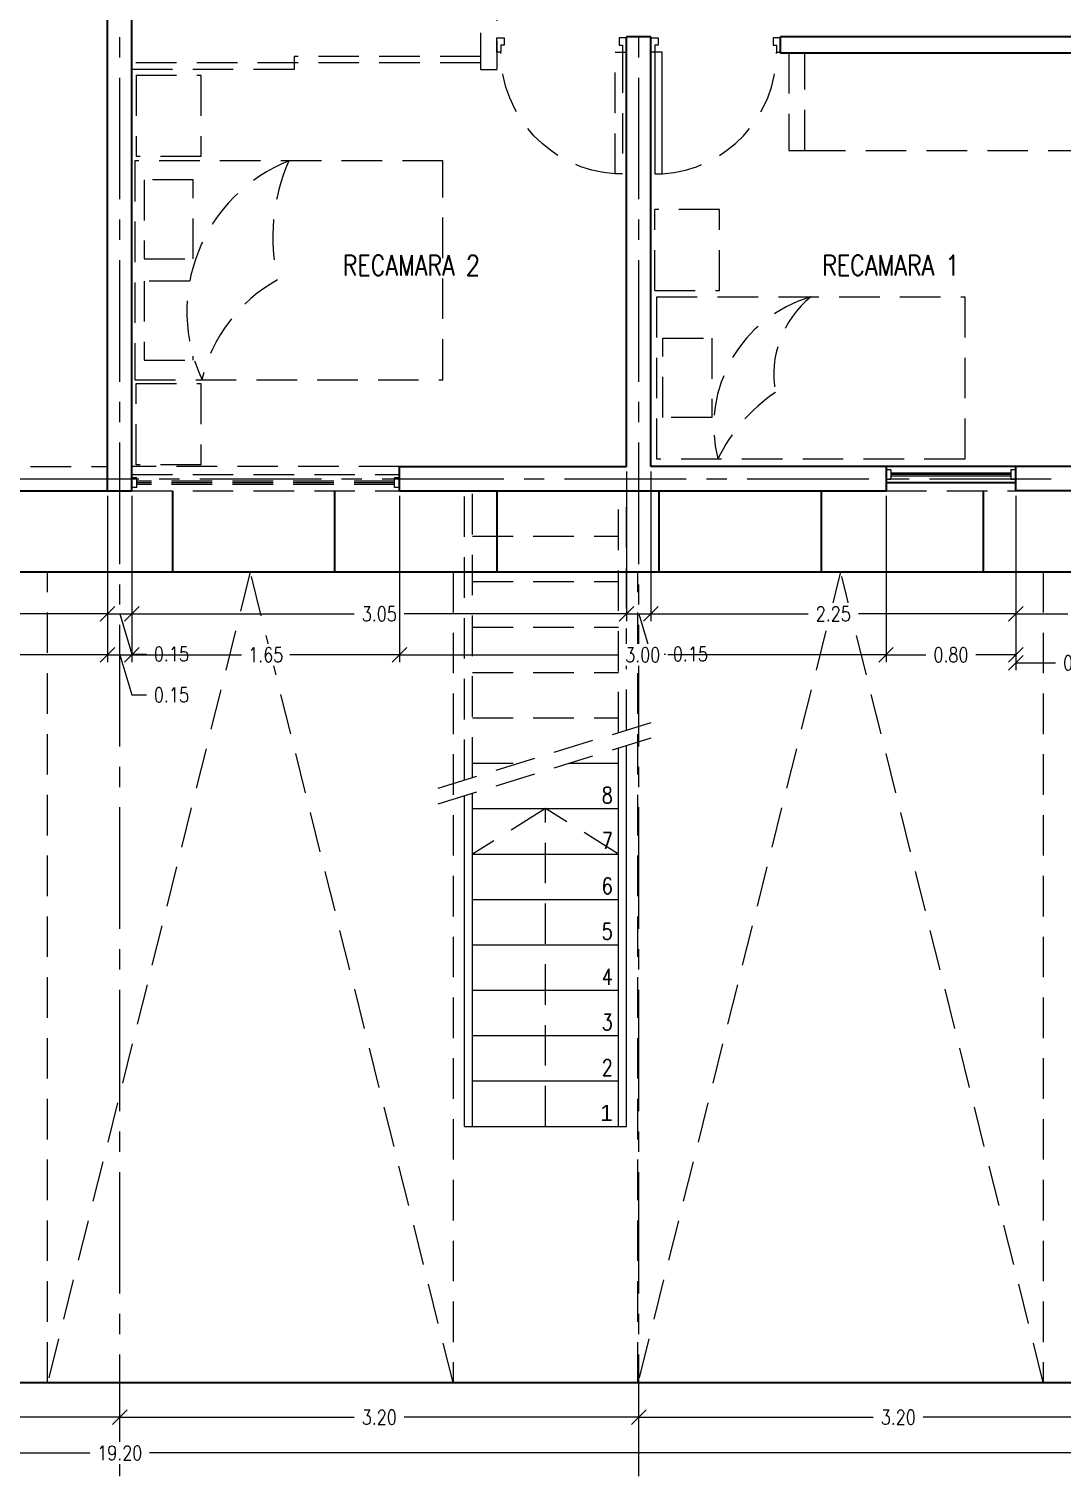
# Model space of a CAD drawing. Header units: inches. Extents: x -0.2 to 34.5, y 0 to 23.
# Drawn here: x 15.44 to 21.81, y 5.56 to 14.48 of the extents above; entities that cross this region are included whole.
import ezdxf

# ---------------------------------------------------------------- set-up
doc = ezdxf.new("R2010")
doc.units = ezdxf.units.IN
doc.header["$MEASUREMENT"] = 0
doc.linetypes.add('CENTER2', pattern=[1.125, 0.75, -0.125, 0.125, -0.125])
doc.linetypes.add('HIDDEN', pattern=[0.375, 0.25, -0.125])
doc.layers.get('DEFPOINTS').update_dxf_attribs({"color": 210})
for name, color, linetype, lineweight in [('A-ANNO-DIMS', 3, 'Continuous', 18), ('A-ANNO-SYMB', 3, 'Continuous', 18), ('A-ANNO-TEXT', 3, 'Continuous', 18), ('A-DOOR-FULL', 4, 'Continuous', 25), ('A-FLOR-LEVL', 7, 'Continuous', 35), ('A-FLOR-OVHD', 3, 'HIDDEN', 18), ('A-FLOR-STRS', 4, 'Continuous', 25), ('A-FURN', 8, 'Continuous', 18), ('A-GLAZ-FULL', 4, 'Continuous', 25), ('A-WALL-FULL-EXTR', 7, 'Continuous', 35), ('A-WALL-FULL-INTR', 7, 'Continuous', 35), ('U-PARK-MNR', 255, 'Continuous', 13)]:
    doc.layers.add(name, color=color, linetype=linetype, lineweight=lineweight)
doc.styles.add('E-ROMANS', font='romans.shx', dxfattribs={"width": 0.8})
doc.dimstyles.new('E-0050_TICK_18', dxfattribs={"dimscale": 0.001, "dimtxt": 90, "dimasz": 90, "dimexe": 45, "dimexo": 30, "dimgap": 45, "dimtad": 0, "dimzin": 0, "dimdsep": 46, "dimtxsty": 'E-ROMANS', "dimblk": 'OBLIQUE', "dimcen": 45, "dimclrd": 256, "dimclre": 256, "dimclrt": 256, "dimadec": 0, "dimazin": 0, "dimtfac": 1, "dimtmove": 1, "dimatfit": 3, "dimldrblk": 'OPEN90', "dimfxl": 1, "dimtfill": 1, "dimtolj": 1, "dimtzin": 0, "dimarcsym": 0})

# ---------------------------------------------------------------- blocks, each defined once
blk = doc.blocks.new('_Oblique')
at = {"color": 0, "linetype": 'ByBlock', "lineweight": -2}
blk.add_line((-0.5, -0.5), (0.5, 0.5), dxfattribs=at)
blk = doc.blocks.new('*D124')
at = {"layer": 'A-ANNO-DIMS', "lineweight": -2, "transparency": 16777216}
for p, q in [((12.8034, 5.9514), (12.8034, 5.9664)), ((12.8034, 5.9214), (14.2486, 5.9214)), ((16.0034, 5.9214), (14.5581, 5.9214)), ((16.0034, 5.9514), (16.0034, 5.9664))]:
    blk.add_line(p, q, dxfattribs=at)
at = {"layer": 'DEFPOINTS', "color": 0, "transparency": 16777216}
for p in [(12.8034, 5.9214), (16.0034, 5.9214), (16.0034, 5.9214)]:
    blk.add_point(p, dxfattribs=at)
at = {"layer": 'A-ANNO-DIMS', "lineweight": -2, "transparency": 16777216, "xscale": 0.09, "yscale": 0.09, "zscale": 0.09, "rotation": 180}
blk.add_blockref('_Oblique', (12.8034, 5.9214), dxfattribs=at)
at = {"layer": 'A-ANNO-DIMS', "lineweight": -2, "transparency": 16777216, "xscale": 0.09, "yscale": 0.09, "zscale": 0.09}
blk.add_blockref('_Oblique', (16.0034, 5.9214), dxfattribs=at)
at = {"layer": 'A-ANNO-DIMS', "transparency": 16777216, "insert": (14.4034, 5.9214), "char_height": 0.09, "attachment_point": 5, "style": 'E-ROMANS', "bg_fill": 3, "box_fill_scale": 1.25, "bg_fill_color": 256, "bg_fill_true_color": 13158600, "bg_fill_transparency": 0}
blk.add_mtext('\\A1;3.20', dxfattribs=at)
blk = doc.blocks.new('_Open90')
at = {"color": 0, "linetype": 'ByBlock', "lineweight": -2}
for p, q in [((0, 0), (-1, 0)), ((-0.5, 0.5), (0, 0)), ((0, 0), (-0.5, -0.5))]:
    blk.add_line(p, q, dxfattribs=at)
blk = doc.blocks.new('*D125')
at = {"layer": 'A-ANNO-DIMS', "lineweight": -2, "transparency": 16777216}
for p, q in [((16.0034, 5.9514), (16.0034, 5.9664)), ((16.0034, 5.9214), (17.4486, 5.9214)), ((19.2034, 5.9214), (17.7581, 5.9214)), ((19.2034, 5.9514), (19.2034, 5.9664))]:
    blk.add_line(p, q, dxfattribs=at)
at = {"layer": 'DEFPOINTS', "color": 0, "transparency": 16777216}
for p in [(16.0034, 5.9214), (19.2034, 5.9214), (19.2034, 5.9214)]:
    blk.add_point(p, dxfattribs=at)
at = {"layer": 'A-ANNO-DIMS', "lineweight": -2, "transparency": 16777216, "xscale": 0.09, "yscale": 0.09, "zscale": 0.09, "rotation": 180}
blk.add_blockref('_Oblique', (16.0034, 5.9214), dxfattribs=at)
at = {"layer": 'A-ANNO-DIMS', "lineweight": -2, "transparency": 16777216, "xscale": 0.09, "yscale": 0.09, "zscale": 0.09}
blk.add_blockref('_Oblique', (19.2034, 5.9214), dxfattribs=at)
at = {"layer": 'A-ANNO-DIMS', "transparency": 16777216, "insert": (17.6034, 5.9214), "char_height": 0.09, "attachment_point": 5, "style": 'E-ROMANS', "bg_fill": 3, "box_fill_scale": 1.25, "bg_fill_color": 256, "bg_fill_true_color": 13158600, "bg_fill_transparency": 0}
blk.add_mtext('\\A1;3.20', dxfattribs=at)
blk = doc.blocks.new('*D126')
at = {"layer": 'A-ANNO-DIMS', "lineweight": -2, "transparency": 16777216}
for p, q in [((19.2034, 5.9514), (19.2034, 5.9664)), ((19.2034, 5.9214), (20.6486, 5.9214)), ((22.4034, 5.9214), (20.9581, 5.9214)), ((22.4034, 5.9514), (22.4034, 5.9664))]:
    blk.add_line(p, q, dxfattribs=at)
at = {"layer": 'DEFPOINTS', "color": 0, "transparency": 16777216}
for p in [(19.2034, 5.9214), (22.4034, 5.9214), (22.4034, 5.9214)]:
    blk.add_point(p, dxfattribs=at)
at = {"layer": 'A-ANNO-DIMS', "lineweight": -2, "transparency": 16777216, "xscale": 0.09, "yscale": 0.09, "zscale": 0.09, "rotation": 180}
blk.add_blockref('_Oblique', (19.2034, 5.9214), dxfattribs=at)
at = {"layer": 'A-ANNO-DIMS', "lineweight": -2, "transparency": 16777216, "xscale": 0.09, "yscale": 0.09, "zscale": 0.09}
blk.add_blockref('_Oblique', (22.4034, 5.9214), dxfattribs=at)
at = {"layer": 'A-ANNO-DIMS', "transparency": 16777216, "insert": (20.8034, 5.9214), "char_height": 0.09, "attachment_point": 5, "style": 'E-ROMANS', "bg_fill": 3, "box_fill_scale": 1.25, "bg_fill_color": 256, "bg_fill_true_color": 13158600, "bg_fill_transparency": 0}
blk.add_mtext('\\A1;3.20', dxfattribs=at)
blk = doc.blocks.new('*D128')
at = {"layer": 'A-ANNO-DIMS', "lineweight": -2, "transparency": 16777216}
for p, q in [((6.4034, 6.2395), (6.4034, 5.6561)), ((25.6034, 6.2395), (25.6034, 5.6561)), ((6.4034, 5.7011), (15.8195, 5.7011)), ((25.6034, 5.7011), (16.1872, 5.7011))]:
    blk.add_line(p, q, dxfattribs=at)
at = {"layer": 'DEFPOINTS', "color": 0, "transparency": 16777216}
for p in [(6.4034, 6.2695), (25.6034, 6.2695), (25.6034, 5.7011)]:
    blk.add_point(p, dxfattribs=at)
at = {"layer": 'A-ANNO-DIMS', "lineweight": -2, "transparency": 16777216, "xscale": 0.09, "yscale": 0.09, "zscale": 0.09, "rotation": 180}
blk.add_blockref('_Oblique', (6.4034, 5.7011), dxfattribs=at)
at = {"layer": 'A-ANNO-DIMS', "lineweight": -2, "transparency": 16777216, "xscale": 0.09, "yscale": 0.09, "zscale": 0.09}
blk.add_blockref('_Oblique', (25.6034, 5.7011), dxfattribs=at)
at = {"layer": 'A-ANNO-DIMS', "transparency": 16777216, "insert": (16.0034, 5.7011), "char_height": 0.09, "attachment_point": 5, "style": 'E-ROMANS', "bg_fill": 3, "box_fill_scale": 1.25, "bg_fill_color": 256, "bg_fill_true_color": 13158600, "bg_fill_transparency": 0}
blk.add_mtext('\\A1;19.20', dxfattribs=at)
blk = doc.blocks.new('DOOR-75')
for points in [[(-0.07, 0.84), (-0.07, 0.09), (-0.025, 0.09), (-0.025, 0.84), (-0.07, 0.84)], [(-0.775, 0.09), (-0.8, 0.09), (-0.8, 0), (-0.755, 0), (-0.755, 0.045), (-0.775, 0.045), (-0.775, 0.09)], [(-0.025, 0.09), (0, 0.09), (0, 0), (-0.045, 0), (-0.045, 0.045), (-0.025, 0.045), (-0.025, 0.09)]]:
    blk.add_lwpolyline(points)
at = {"linetype": 'HIDDEN'}
blk.add_arc((-0.0225, 0.089), 0.7525, 93.61808, 179.92486, dxfattribs=at)
blk = doc.blocks.new('*D182')
at = {"layer": 'A-ANNO-DIMS', "lineweight": -2, "transparency": 16777216}
for p, q in [((12.8784, 11.7557), (12.8784, 10.8319)), ((15.9284, 11.6057), (15.9284, 10.8319)), ((12.8784, 10.8769), (14.2486, 10.8769)), ((15.9284, 10.8769), (14.5581, 10.8769))]:
    blk.add_line(p, q, dxfattribs=at)
at = {"layer": 'DEFPOINTS', "color": 0, "transparency": 16777216}
for p in [(12.8784, 11.7857), (15.9284, 11.6357), (15.9284, 10.8769)]:
    blk.add_point(p, dxfattribs=at)
at = {"layer": 'A-ANNO-DIMS', "lineweight": -2, "transparency": 16777216, "xscale": 0.09, "yscale": 0.09, "zscale": 0.09, "rotation": 180}
blk.add_blockref('_Oblique', (12.8784, 10.8769), dxfattribs=at)
at = {"layer": 'A-ANNO-DIMS', "lineweight": -2, "transparency": 16777216, "xscale": 0.09, "yscale": 0.09, "zscale": 0.09}
blk.add_blockref('_Oblique', (15.9284, 10.8769), dxfattribs=at)
at = {"layer": 'A-ANNO-DIMS', "transparency": 16777216, "insert": (14.4034, 10.8769), "char_height": 0.09, "attachment_point": 5, "style": 'E-ROMANS', "bg_fill": 3, "box_fill_scale": 1.25, "bg_fill_color": 256, "bg_fill_true_color": 13158600, "bg_fill_transparency": 0}
blk.add_mtext('\\A1;3.05', dxfattribs=at)
blk = doc.blocks.new('*D183')
at = {"layer": 'A-ANNO-DIMS', "lineweight": -2, "transparency": 16777216}
for p, q in [((15.9284, 11.6057), (15.9284, 10.8319)), ((16.0784, 11.6057), (16.0784, 10.8319)), ((15.9284, 10.8769), (16.0784, 10.8769)), ((16.0034, 10.8769), (16.0776, 10.6294)), ((16.0776, 10.6294), (16.1676, 10.6294))]:
    blk.add_line(p, q, dxfattribs=at)
at = {"layer": 'DEFPOINTS', "color": 0, "transparency": 16777216}
for p in [(15.9284, 11.6357), (16.0784, 11.6357), (16.0784, 10.8769)]:
    blk.add_point(p, dxfattribs=at)
at = {"layer": 'A-ANNO-DIMS', "lineweight": -2, "transparency": 16777216, "xscale": 0.09, "yscale": 0.09, "zscale": 0.09, "rotation": 180}
blk.add_blockref('_Oblique', (15.9284, 10.8769), dxfattribs=at)
at = {"layer": 'A-ANNO-DIMS', "lineweight": -2, "transparency": 16777216, "xscale": 0.09, "yscale": 0.09, "zscale": 0.09}
blk.add_blockref('_Oblique', (16.0784, 10.8769), dxfattribs=at)
at = {"layer": 'A-ANNO-DIMS', "transparency": 16777216, "insert": (16.3223, 10.6294), "char_height": 0.09, "attachment_point": 5, "style": 'E-ROMANS', "bg_fill": 3, "box_fill_scale": 1.25, "bg_fill_color": 256, "bg_fill_true_color": 13158600, "bg_fill_transparency": 0}
blk.add_mtext('\\A1;0.15', dxfattribs=at)
blk = doc.blocks.new('*D184')
at = {"layer": 'A-ANNO-DIMS', "lineweight": -2, "transparency": 16777216}
for p, q in [((19.1284, 11.7557), (19.1284, 10.8319)), ((16.0784, 11.6057), (16.0784, 10.8319)), ((16.0784, 10.8769), (17.4486, 10.8769)), ((19.1284, 10.8769), (17.7581, 10.8769))]:
    blk.add_line(p, q, dxfattribs=at)
at = {"layer": 'DEFPOINTS', "color": 0, "transparency": 16777216}
for p in [(19.1284, 11.7857), (16.0784, 11.6357), (19.1284, 10.8769)]:
    blk.add_point(p, dxfattribs=at)
at = {"layer": 'A-ANNO-DIMS', "lineweight": -2, "transparency": 16777216, "xscale": 0.09, "yscale": 0.09, "zscale": 0.09, "rotation": 180}
blk.add_blockref('_Oblique', (16.0784, 10.8769), dxfattribs=at)
at = {"layer": 'A-ANNO-DIMS', "lineweight": -2, "transparency": 16777216, "xscale": 0.09, "yscale": 0.09, "zscale": 0.09}
blk.add_blockref('_Oblique', (19.1284, 10.8769), dxfattribs=at)
at = {"layer": 'A-ANNO-DIMS', "transparency": 16777216, "insert": (17.6034, 10.8769), "char_height": 0.09, "attachment_point": 5, "style": 'E-ROMANS', "bg_fill": 3, "box_fill_scale": 1.25, "bg_fill_color": 256, "bg_fill_true_color": 13158600, "bg_fill_transparency": 0}
blk.add_mtext('\\A1;3.05', dxfattribs=at)
blk = doc.blocks.new('*D185')
at = {"layer": 'A-ANNO-DIMS', "lineweight": -2, "transparency": 16777216}
for p, q in [((19.1284, 11.7557), (19.1284, 10.8319)), ((19.2784, 11.7557), (19.2784, 10.8319)), ((19.1284, 10.8769), (19.2784, 10.8769)), ((19.2034, 10.8769), (19.2776, 10.6294)), ((19.2776, 10.6294), (19.3676, 10.6294))]:
    blk.add_line(p, q, dxfattribs=at)
at = {"layer": 'DEFPOINTS', "color": 0, "transparency": 16777216}
for p in [(19.1284, 11.7857), (19.2784, 11.7857), (19.2784, 10.8769)]:
    blk.add_point(p, dxfattribs=at)
at = {"layer": 'A-ANNO-DIMS', "lineweight": -2, "transparency": 16777216, "xscale": 0.09, "yscale": 0.09, "zscale": 0.09, "rotation": 180}
blk.add_blockref('_Oblique', (19.1284, 10.8769), dxfattribs=at)
at = {"layer": 'A-ANNO-DIMS', "lineweight": -2, "transparency": 16777216, "xscale": 0.09, "yscale": 0.09, "zscale": 0.09}
blk.add_blockref('_Oblique', (19.2784, 10.8769), dxfattribs=at)
at = {"layer": 'A-ANNO-DIMS', "transparency": 16777216, "insert": (19.5223, 10.6294), "char_height": 0.09, "attachment_point": 5, "style": 'E-ROMANS', "bg_fill": 3, "box_fill_scale": 1.25, "bg_fill_color": 256, "bg_fill_true_color": 13158600, "bg_fill_transparency": 0}
blk.add_mtext('\\A1;0.15', dxfattribs=at)
blk = doc.blocks.new('*D186')
at = {"layer": 'A-ANNO-DIMS', "lineweight": -2, "transparency": 16777216}
for p, q in [((19.2784, 11.7557), (19.2784, 10.8319)), ((21.5284, 11.6057), (21.5284, 10.8319)), ((19.2784, 10.8769), (20.2486, 10.8769)), ((21.5284, 10.8769), (20.5581, 10.8769))]:
    blk.add_line(p, q, dxfattribs=at)
at = {"layer": 'DEFPOINTS', "color": 0, "transparency": 16777216}
for p in [(19.2784, 11.7857), (21.5284, 11.6357), (21.5284, 10.8769)]:
    blk.add_point(p, dxfattribs=at)
at = {"layer": 'A-ANNO-DIMS', "lineweight": -2, "transparency": 16777216, "xscale": 0.09, "yscale": 0.09, "zscale": 0.09, "rotation": 180}
blk.add_blockref('_Oblique', (19.2784, 10.8769), dxfattribs=at)
at = {"layer": 'A-ANNO-DIMS', "lineweight": -2, "transparency": 16777216, "xscale": 0.09, "yscale": 0.09, "zscale": 0.09}
blk.add_blockref('_Oblique', (21.5284, 10.8769), dxfattribs=at)
at = {"layer": 'A-ANNO-DIMS', "transparency": 16777216, "insert": (20.4034, 10.8769), "char_height": 0.09, "attachment_point": 5, "style": 'E-ROMANS', "bg_fill": 3, "box_fill_scale": 1.25, "bg_fill_color": 256, "bg_fill_true_color": 13158600, "bg_fill_transparency": 0}
blk.add_mtext('\\A1;2.25', dxfattribs=at)
blk = doc.blocks.new('*D187')
at = {"layer": 'A-ANNO-DIMS', "lineweight": -2, "transparency": 16777216}
for p, q in [((21.5284, 11.6057), (21.5284, 10.8319)), ((22.4784, 11.6057), (22.4784, 10.8319)), ((21.5284, 10.8769), (21.8486, 10.8769)), ((22.4784, 10.8769), (22.1581, 10.8769))]:
    blk.add_line(p, q, dxfattribs=at)
at = {"layer": 'DEFPOINTS', "color": 0, "transparency": 16777216}
for p in [(21.5284, 11.6357), (22.4784, 11.6357), (22.4784, 10.8769)]:
    blk.add_point(p, dxfattribs=at)
at = {"layer": 'A-ANNO-DIMS', "lineweight": -2, "transparency": 16777216, "xscale": 0.09, "yscale": 0.09, "zscale": 0.09, "rotation": 180}
blk.add_blockref('_Oblique', (21.5284, 10.8769), dxfattribs=at)
at = {"layer": 'A-ANNO-DIMS', "lineweight": -2, "transparency": 16777216, "xscale": 0.09, "yscale": 0.09, "zscale": 0.09}
blk.add_blockref('_Oblique', (22.4784, 10.8769), dxfattribs=at)
at = {"layer": 'A-ANNO-DIMS', "transparency": 16777216, "insert": (22.0034, 10.8769), "char_height": 0.09, "attachment_point": 5, "style": 'E-ROMANS', "bg_fill": 3, "box_fill_scale": 1.25, "bg_fill_color": 256, "bg_fill_true_color": 13158600, "bg_fill_transparency": 0}
blk.add_mtext('\\A1;0.95', dxfattribs=at)
blk = doc.blocks.new('*D193')
at = {"layer": 'A-ANNO-DIMS', "lineweight": -2, "transparency": 16777216}
for p, q in [((14.3284, 11.6057), (14.3284, 10.5793)), ((15.9284, 11.6057), (15.9284, 10.5793)), ((14.3284, 10.6243), (14.9788, 10.6243)), ((15.9284, 10.6243), (15.2779, 10.6243))]:
    blk.add_line(p, q, dxfattribs=at)
at = {"layer": 'DEFPOINTS', "color": 0, "transparency": 16777216}
for p in [(14.3284, 11.6357), (15.9284, 11.6357), (15.9284, 10.6243)]:
    blk.add_point(p, dxfattribs=at)
at = {"layer": 'A-ANNO-DIMS', "lineweight": -2, "transparency": 16777216, "xscale": 0.09, "yscale": 0.09, "zscale": 0.09, "rotation": 180}
blk.add_blockref('_Oblique', (14.3284, 10.6243), dxfattribs=at)
at = {"layer": 'A-ANNO-DIMS', "lineweight": -2, "transparency": 16777216, "xscale": 0.09, "yscale": 0.09, "zscale": 0.09}
blk.add_blockref('_Oblique', (15.9284, 10.6243), dxfattribs=at)
at = {"layer": 'A-ANNO-DIMS', "transparency": 16777216, "insert": (15.1284, 10.6243), "char_height": 0.09, "attachment_point": 5, "style": 'E-ROMANS', "bg_fill": 3, "box_fill_scale": 1.25, "bg_fill_color": 256, "bg_fill_true_color": 13158600, "bg_fill_transparency": 0}
blk.add_mtext('\\A1;1.60', dxfattribs=at)
blk = doc.blocks.new('*D105')
at = {"layer": 'A-ANNO-DIMS', "lineweight": -2, "transparency": 16777216}
for p, q in [((15.9284, 11.6057), (15.9284, 10.5793)), ((16.0784, 11.6057), (16.0784, 10.5793)), ((15.9284, 10.6243), (16.0784, 10.6243)), ((16.0034, 10.6243), (16.0776, 10.3768)), ((16.0776, 10.3768), (16.1676, 10.3768))]:
    blk.add_line(p, q, dxfattribs=at)
at = {"layer": 'DEFPOINTS', "color": 0, "transparency": 16777216}
for p in [(15.9284, 11.6357), (16.0784, 11.6357), (16.0784, 10.6243)]:
    blk.add_point(p, dxfattribs=at)
at = {"layer": 'A-ANNO-DIMS', "lineweight": -2, "transparency": 16777216, "xscale": 0.09, "yscale": 0.09, "zscale": 0.09, "rotation": 180}
blk.add_blockref('_Oblique', (15.9284, 10.6243), dxfattribs=at)
at = {"layer": 'A-ANNO-DIMS', "lineweight": -2, "transparency": 16777216, "xscale": 0.09, "yscale": 0.09, "zscale": 0.09}
blk.add_blockref('_Oblique', (16.0784, 10.6243), dxfattribs=at)
at = {"layer": 'A-ANNO-DIMS', "transparency": 16777216, "insert": (16.3223, 10.3768), "char_height": 0.09, "attachment_point": 5, "style": 'E-ROMANS', "bg_fill": 3, "box_fill_scale": 1.25, "bg_fill_color": 256, "bg_fill_true_color": 13158600, "bg_fill_transparency": 0}
blk.add_mtext('\\A1;0.15', dxfattribs=at)
blk = doc.blocks.new('*D148')
at = {"layer": 'A-ANNO-DIMS', "lineweight": -2, "transparency": 16777216}
for p, q in [((16.0784, 11.6057), (16.0784, 10.5793)), ((17.7284, 11.6057), (17.7284, 10.5793)), ((16.0784, 10.6243), (16.7538, 10.6243)), ((17.7284, 10.6243), (17.0529, 10.6243))]:
    blk.add_line(p, q, dxfattribs=at)
at = {"layer": 'DEFPOINTS', "color": 0, "transparency": 16777216}
for p in [(16.0784, 11.6357), (17.7284, 11.6357), (17.7284, 10.6243)]:
    blk.add_point(p, dxfattribs=at)
at = {"layer": 'A-ANNO-DIMS', "lineweight": -2, "transparency": 16777216, "xscale": 0.09, "yscale": 0.09, "zscale": 0.09, "rotation": 180}
blk.add_blockref('_Oblique', (16.0784, 10.6243), dxfattribs=at)
at = {"layer": 'A-ANNO-DIMS', "lineweight": -2, "transparency": 16777216, "xscale": 0.09, "yscale": 0.09, "zscale": 0.09}
blk.add_blockref('_Oblique', (17.7284, 10.6243), dxfattribs=at)
at = {"layer": 'A-ANNO-DIMS', "transparency": 16777216, "insert": (16.9034, 10.6243), "char_height": 0.09, "attachment_point": 5, "style": 'E-ROMANS', "bg_fill": 3, "box_fill_scale": 1.25, "bg_fill_color": 256, "bg_fill_true_color": 13158600, "bg_fill_transparency": 0}
blk.add_mtext('\\A1;1.65', dxfattribs=at)
blk = doc.blocks.new('*D137')
at = {"layer": 'A-ANNO-DIMS', "lineweight": -2, "transparency": 16777216}
for p, q in [((17.7284, 11.6057), (17.7284, 10.5793)), ((20.7284, 11.6057), (20.7284, 10.5793)), ((17.7284, 10.6243), (19.0736, 10.6243)), ((20.7284, 10.6243), (19.3831, 10.6243))]:
    blk.add_line(p, q, dxfattribs=at)
at = {"layer": 'DEFPOINTS', "color": 0, "transparency": 16777216}
for p in [(17.7284, 11.6357), (20.7284, 11.6357), (20.7284, 10.6243)]:
    blk.add_point(p, dxfattribs=at)
at = {"layer": 'A-ANNO-DIMS', "lineweight": -2, "transparency": 16777216, "xscale": 0.09, "yscale": 0.09, "zscale": 0.09, "rotation": 180}
blk.add_blockref('_Oblique', (17.7284, 10.6243), dxfattribs=at)
at = {"layer": 'A-ANNO-DIMS', "lineweight": -2, "transparency": 16777216, "xscale": 0.09, "yscale": 0.09, "zscale": 0.09}
blk.add_blockref('_Oblique', (20.7284, 10.6243), dxfattribs=at)
at = {"layer": 'A-ANNO-DIMS', "transparency": 16777216, "insert": (19.2284, 10.6243), "char_height": 0.09, "attachment_point": 5, "style": 'E-ROMANS', "bg_fill": 3, "box_fill_scale": 1.25, "bg_fill_color": 256, "bg_fill_true_color": 13158600, "bg_fill_transparency": 0}
blk.add_mtext('\\A1;3.00', dxfattribs=at)
blk = doc.blocks.new('*D138')
at = {"layer": 'A-ANNO-DIMS', "lineweight": -2, "transparency": 16777216}
for p, q in [((20.7284, 11.6057), (20.7284, 10.5793)), ((21.5284, 11.6057), (21.5284, 10.5793)), ((20.7284, 10.6243), (20.9736, 10.6243)), ((21.5284, 10.6243), (21.2831, 10.6243))]:
    blk.add_line(p, q, dxfattribs=at)
at = {"layer": 'DEFPOINTS', "color": 0, "transparency": 16777216}
for p in [(20.7284, 11.6357), (21.5284, 11.6357), (21.5284, 10.6243)]:
    blk.add_point(p, dxfattribs=at)
at = {"layer": 'A-ANNO-DIMS', "lineweight": -2, "transparency": 16777216, "xscale": 0.09, "yscale": 0.09, "zscale": 0.09, "rotation": 180}
blk.add_blockref('_Oblique', (20.7284, 10.6243), dxfattribs=at)
at = {"layer": 'A-ANNO-DIMS', "lineweight": -2, "transparency": 16777216, "xscale": 0.09, "yscale": 0.09, "zscale": 0.09}
blk.add_blockref('_Oblique', (21.5284, 10.6243), dxfattribs=at)
at = {"layer": 'A-ANNO-DIMS', "transparency": 16777216, "insert": (21.1284, 10.6243), "char_height": 0.09, "attachment_point": 5, "style": 'E-ROMANS', "bg_fill": 3, "box_fill_scale": 1.25, "bg_fill_color": 256, "bg_fill_true_color": 13158600, "bg_fill_transparency": 0}
blk.add_mtext('\\A1;0.80', dxfattribs=at)
blk = doc.blocks.new('*D139')
at = {"layer": 'A-ANNO-DIMS', "lineweight": -2, "transparency": 16777216}
for p, q in [((21.5284, 11.6057), (21.5284, 10.5293)), ((22.3284, 11.6057), (22.3284, 10.5293)), ((21.5284, 10.5743), (21.7736, 10.5743)), ((22.3284, 10.5743), (22.0831, 10.5743))]:
    blk.add_line(p, q, dxfattribs=at)
at = {"layer": 'DEFPOINTS', "color": 0, "transparency": 16777216}
for p in [(21.5284, 11.6357), (22.3284, 11.6357), (22.3284, 10.5743)]:
    blk.add_point(p, dxfattribs=at)
at = {"layer": 'A-ANNO-DIMS', "lineweight": -2, "transparency": 16777216, "xscale": 0.09, "yscale": 0.09, "zscale": 0.09, "rotation": 180}
blk.add_blockref('_Oblique', (21.5284, 10.5743), dxfattribs=at)
at = {"layer": 'A-ANNO-DIMS', "lineweight": -2, "transparency": 16777216, "xscale": 0.09, "yscale": 0.09, "zscale": 0.09}
blk.add_blockref('_Oblique', (22.3284, 10.5743), dxfattribs=at)
at = {"layer": 'A-ANNO-DIMS', "transparency": 16777216, "insert": (21.9284, 10.5743), "char_height": 0.09, "attachment_point": 5, "style": 'E-ROMANS', "bg_fill": 3, "box_fill_scale": 1.25, "bg_fill_color": 256, "bg_fill_true_color": 13158600, "bg_fill_transparency": 0}
blk.add_mtext('\\A1;0.80', dxfattribs=at)

msp = doc.modelspace()

# ---------------------------------------------------------------- linework, layer by layer
at = {"layer": 'A-ANNO-SYMB', "linetype": 'CENTER2'}
for p, q in [((16.0034, 5.5589), (16.0034, 19.8947)), ((19.2034, 5.5589), (19.2034, 19.8947)), ((5.2464, 11.7107), (26.6034, 11.7107))]:
    msp.add_line(p, q, dxfattribs=at)
at = {"layer": 'A-FLOR-LEVL'}
for p, q in [((21.5284, 11.7857), (20.7284, 11.7857)), ((14.3284, 11.6357), (15.9284, 11.6357)), ((16.3284, 11.6357), (16.3284, 11.1357)), ((17.3284, 11.6357), (17.3284, 11.1357)), ((18.3284, 11.6357), (18.3284, 11.1357)), ((19.3284, 11.6357), (19.3284, 11.1357)), ((20.3284, 11.6357), (20.3284, 11.1357)), ((21.5284, 11.6857), (20.7284, 11.6857)), ((21.3284, 11.6357), (21.3284, 11.1357)), ((6.3284, 11.1357), (25.6784, 11.1357)), ((6.3284, 6.1357), (25.6784, 6.1357))]:
    msp.add_line(p, q, dxfattribs=at)
at = {"layer": 'A-FLOR-OVHD'}
for p, q in [((18.3284, 15.5357), (18.3284, 14.2357)), ((18.2284, 14.8357), (18.2284, 14.2357)), ((18.2284, 14.3157), (17.0784, 14.3157)), ((17.0784, 14.3157), (17.0784, 14.2357)), ((18.2284, 14.2757), (16.0784, 14.2757)), ((17.0784, 14.2357), (16.0784, 14.2357)), ((18.2284, 14.2357), (18.3284, 14.2357)), ((14.3284, 11.7857), (15.9284, 11.7857)), ((17.7284, 11.7857), (16.0784, 11.7857)), ((16.0784, 11.7357), (17.7284, 11.7357)), ((16.1084, 11.7157), (16.0784, 11.7157)), ((16.1084, 11.6557), (16.1084, 11.7157)), ((17.6984, 11.6957), (16.1084, 11.6957)), ((17.7284, 11.7157), (17.6984, 11.7157)), ((17.6984, 11.6557), (17.6984, 11.7157)), ((16.1084, 11.6557), (16.0784, 11.6557)), ((16.0784, 11.6357), (17.7284, 11.6357)), ((17.6984, 11.6857), (16.1084, 11.6857)), ((17.6984, 11.6757), (16.1084, 11.6757)), ((17.7284, 11.6557), (17.6984, 11.6557)), ((18.1284, 9.8514), (18.1284, 11.6357)), ((18.1784, 9.8669), (18.1784, 11.6357)), ((19.0784, 10.1455), (19.0784, 11.6357)), ((19.1284, 10.161), (19.1284, 11.6357)), ((18.1784, 11.3557), (19.0784, 11.3557)), ((18.1784, 11.0757), (19.0784, 11.0757)), ((18.1784, 10.7957), (19.0784, 10.7957)), ((18.1784, 10.5157), (19.0784, 10.5157)), ((18.1784, 10.2357), (19.0784, 10.2357)), ((18.1784, 9.9557), (18.4652, 9.9557))]:
    msp.add_line(p, q, dxfattribs=at)
for points in [[(20.1284, 14.3357), (20.1284, 13.7357), (20.2284, 13.7357), (20.2284, 14.3357)], [(20.2284, 13.7357), (22.3284, 13.7357)], [(20.7284, 11.6357), (21.5284, 11.6357)], [(17.9661, 9.8012), (19.3198, 10.2203)], [(17.9661, 9.7056), (19.3198, 10.1248)], [(19.0784, 9.3957), (18.6284, 9.6757), (18.1784, 9.3957)], [(18.6284, 7.7157), (18.6284, 9.6757)]]:
    msp.add_lwpolyline(points, dxfattribs=at)
at = {"layer": 'A-FLOR-STRS'}
for p, q in [((19.0784, 7.7157), (19.0784, 10.05)), ((19.1284, 7.7157), (19.1284, 10.0655)), ((18.7737, 9.9557), (19.0784, 9.9557)), ((18.1284, 7.7157), (18.1284, 9.7559)), ((18.1784, 7.7157), (18.1784, 9.7713)), ((18.1784, 9.6757), (19.0784, 9.6757)), ((18.1784, 9.3957), (19.0784, 9.3957)), ((18.1784, 9.1157), (19.0784, 9.1157)), ((18.1784, 8.8357), (19.0784, 8.8357)), ((18.1784, 8.5557), (19.0784, 8.5557)), ((18.1784, 8.2757), (19.0784, 8.2757)), ((18.1784, 7.9957), (19.0784, 7.9957)), ((18.1284, 7.7157), (19.1284, 7.7157))]:
    msp.add_line(p, q, dxfattribs=at)
at = {"layer": 'A-FURN', "linetype": 'HIDDEN'}
for p, q in [((16.1039, 14.1991), (16.1039, 13.6991)), ((16.1039, 14.1991), (16.5039, 14.1991)), ((16.5039, 14.1991), (16.5039, 13.6991)), ((16.0964, 13.6712), (16.0964, 12.3212)), ((17.9964, 13.6712), (16.0964, 13.6712)), ((16.5039, 13.6991), (16.1039, 13.6991)), ((17.9964, 12.3212), (17.9964, 13.6712)), ((19.3018, 12.871), (19.3018, 13.371)), ((19.7018, 13.371), (19.3018, 13.371)), ((19.7018, 12.871), (19.7018, 13.371)), ((19.3018, 12.871), (19.7018, 12.871)), ((19.3145, 12.8319), (21.2145, 12.8319)), ((19.3145, 11.8319), (19.3145, 12.8319)), ((21.2145, 12.8319), (21.2145, 11.8319)), ((16.0964, 12.3212), (17.9964, 12.3212)), ((16.1039, 11.797), (16.1039, 12.297)), ((16.1039, 12.297), (16.5039, 12.297)), ((16.5039, 12.297), (16.5039, 11.797)), ((16.5039, 11.797), (16.1039, 11.797)), ((21.2145, 11.8319), (19.3145, 11.8319))]:
    msp.add_line(p, q, dxfattribs=at)
for points in [[(16.4562, 13.5543), (16.154, 13.5543), (16.154, 13.0659), (16.4562, 13.0659)], [(19.6542, 12.0892), (19.3519, 12.0892), (19.3519, 12.5776), (19.6542, 12.5776)]]:
    msp.add_lwpolyline(points, close=True, dxfattribs=at)
msp.add_lwpolyline([(16.435, 12.93), (16.154, 12.93), (16.154, 12.4416), (16.4562, 12.4416), (16.4562, 12.4664)], dxfattribs=at)
for centre, radius, start, end in [((17.417, 12.7427), 0.9997, 111.75587, 204.93856), ((18.1171, 13.1983), 1.1704, 156.17138, 192.9265), ((17.4278, 12.1107), 0.9412, 118.6672, 167.07686), ((20.4952, 12.0356), 0.829, 106.15805, 194.16244), ((20.6514, 12.3534), 0.6154, 128.95588, 190.31121), ((20.6437, 11.3684), 1.0595, 124.34498, 154.00729)]:
    msp.add_arc(centre, radius, start, end, dxfattribs=at)
at = {"layer": 'A-GLAZ-FULL'}
for p, q in [((20.7584, 11.7657), (20.7284, 11.7657)), ((20.7584, 11.7057), (20.7284, 11.7057)), ((20.7584, 11.7657), (20.7584, 11.7057)), ((21.4984, 11.7457), (20.7584, 11.7457)), ((21.4984, 11.7357), (20.7584, 11.7357)), ((21.4984, 11.7257), (20.7584, 11.7257)), ((21.5284, 11.7657), (21.4984, 11.7657)), ((21.4984, 11.7657), (21.4984, 11.7057)), ((21.5284, 11.7057), (21.4984, 11.7057))]:
    msp.add_line(p, q, dxfattribs=at)
at = {"layer": 'A-WALL-FULL-EXTR'}
for p, q in [((15.9284, 11.6357), (15.9284, 17.6357)), ((16.0784, 11.6357), (16.0784, 17.6357)), ((19.1284, 11.7857), (19.1284, 14.4357)), ((19.2784, 14.4357), (19.1284, 14.4357)), ((19.2784, 11.7857), (19.2784, 14.4357)), ((17.7284, 11.6357), (17.7284, 11.7857)), ((17.7284, 11.7857), (19.1284, 11.7857)), ((20.7284, 11.7857), (19.2784, 11.7857)), ((20.7284, 11.7857), (20.7284, 11.6357)), ((22.3284, 11.7857), (21.5284, 11.7857)), ((21.5284, 11.6357), (21.5284, 11.7857)), ((15.9284, 11.6357), (16.0784, 11.6357)), ((17.7284, 11.6357), (20.7284, 11.6357)), ((22.3284, 11.6357), (21.5284, 11.6357))]:
    msp.add_line(p, q, dxfattribs=at)
at = {"layer": 'A-WALL-FULL-INTR'}
for p, q in [((20.0784, 14.3357), (20.0784, 14.4357)), ((22.4284, 14.4357), (20.0784, 14.4357)), ((22.3284, 14.3357), (20.0784, 14.3357))]:
    msp.add_line(p, q, dxfattribs=at)

# ---------------------------------------------------------------- block references
at = {"layer": 'A-DOOR-FULL', "rotation": 180}
msp.add_blockref('DOOR-75', (19.2784, 14.4307), dxfattribs=at)
at = {"layer": 'A-FLOR-OVHD', "xscale": -1, "rotation": 180}
msp.add_blockref('DOOR-75', (19.1284, 14.4307), dxfattribs=at)

# ---------------------------------------------------------------- texts
at = {"layer": 'A-ANNO-TEXT', "style": 'E-ROMANS'}
for s, insert, char_height, attachment_point in [('RECAMARA 2', (17.3774, 13.0897), 0.126, 1), ('RECAMARA 1', (20.3344, 13.0897), 0.126, 1), ('8', (19.0436, 9.7085), 0.1, 9), ('7', (19.0436, 9.4285), 0.1, 9), ('6', (19.0436, 9.1485), 0.1, 9), ('5', (19.0436, 8.8685), 0.1, 9), ('4', (19.0436, 8.5885), 0.1, 9), ('3', (19.0436, 8.3085), 0.1, 9), ('2', (19.0436, 8.0285), 0.1, 9)]:
    msp.add_mtext(s, dxfattribs=dict(at, insert=insert, char_height=char_height, attachment_point=attachment_point))
at = {"layer": 'A-ANNO-TEXT', "insert": (19.0436, 7.7485), "char_height": 0.1, "attachment_point": 9}
msp.add_mtext('{\\fArial|b0|i0|c0|p34;1}', dxfattribs=at)

# ---------------------------------------------------------------- next in the draw order: dimensions: what is measured, and where the dimension line sits
at = {"layer": 'A-ANNO-DIMS'}
dim = msp.add_linear_dim(base=(16.0034, 5.9214), p1=(12.8034, 5.9214), p2=(16.0034, 5.9214), dimstyle='E-0050_TICK_18', dxfattribs=at)
dim.commit()
dim.dimension.update_dxf_attribs({"geometry": '*D124', "text_midpoint": (14.4034, 5.9214)})

# ---------------------------------------------------------------- next in the draw order: dimensions: what is measured, and where the dimension line sits
dim = msp.add_linear_dim(base=(19.2034, 5.9214), p1=(16.0034, 5.9214), p2=(19.2034, 5.9214), dimstyle='E-0050_TICK_18', dxfattribs=at)
dim.commit()
dim.dimension.update_dxf_attribs({"geometry": '*D125', "text_midpoint": (17.6034, 5.9214)})

# ---------------------------------------------------------------- next in the draw order: dimensions: what is measured, and where the dimension line sits
dim = msp.add_linear_dim(base=(22.4034, 5.9214), p1=(19.2034, 5.9214), p2=(22.4034, 5.9214), dimstyle='E-0050_TICK_18', dxfattribs=at)
dim.commit()
dim.dimension.update_dxf_attribs({"geometry": '*D126', "text_midpoint": (20.8034, 5.9214)})

# ---------------------------------------------------------------- next in the draw order: dimensions: what is measured, and where the dimension line sits
dim = msp.add_linear_dim(base=(25.6034, 5.7011), p1=(6.4034, 6.2695), p2=(25.6034, 6.2695), dimstyle='E-0050_TICK_18', dxfattribs=at)
dim.commit()
dim.dimension.update_dxf_attribs({"geometry": '*D128', "text_midpoint": (16.0034, 5.7011)})

# ---------------------------------------------------------------- next in the draw order: linework, layer by layer
at = {"layer": 'U-PARK-MNR', "linetype": 'HIDDEN'}
for points in [[(18.0584, 6.1357), (15.5584, 6.1357), (15.5584, 11.1357), (18.0584, 11.1357), (18.0584, 6.1357)], [(18.0584, 6.1357), (16.8084, 11.1357), (15.5584, 6.1357)], [(21.6984, 6.1357), (19.1984, 6.1357), (19.1984, 11.1357), (21.6984, 11.1357), (21.6984, 6.1357)], [(21.6984, 6.1357), (20.4484, 11.1357), (19.1984, 6.1357)]]:
    msp.add_lwpolyline(points, dxfattribs=at)

# ---------------------------------------------------------------- next in the draw order: dimensions: what is measured, and where the dimension line sits
at = {"layer": 'A-ANNO-DIMS'}
dim = msp.add_linear_dim(base=(15.9284, 10.8769), p1=(12.8784, 11.7857), p2=(15.9284, 11.6357), dimstyle='E-0050_TICK_18', dxfattribs=at)
dim.commit()
dim.dimension.update_dxf_attribs({"geometry": '*D182', "text_midpoint": (14.4034, 10.8769)})

# ---------------------------------------------------------------- next in the draw order: dimensions: what is measured, and where the dimension line sits
dim = msp.add_linear_dim(base=(16.0784, 10.8769), p1=(15.9284, 11.6357), p2=(16.0784, 11.6357), dimstyle='E-0050_TICK_18', dxfattribs=at)
dim.commit()
dim.dimension.update_dxf_attribs({"geometry": '*D183', "text_midpoint": (16.2126, 10.6294)})

# ---------------------------------------------------------------- next in the draw order: dimensions: what is measured, and where the dimension line sits
for base, p1, p2, picture, middle in [((19.1284, 10.8769), (16.0784, 11.6357), (19.1284, 11.7857), '*D184', (17.6034, 10.8769)), ((15.9284, 10.6243), (14.3284, 11.6357), (15.9284, 11.6357), '*D193', (15.1284, 10.6243))]:
    dim = msp.add_linear_dim(base=base, p1=p1, p2=p2, dimstyle='E-0050_TICK_18', dxfattribs=at)
    dim.commit()
    dim.dimension.update_dxf_attribs({"geometry": picture, "text_midpoint": middle})

# ---------------------------------------------------------------- next in the draw order: dimensions: what is measured, and where the dimension line sits
for base, p1, p2, picture, middle in [((19.2784, 10.8769), (19.1284, 11.7857), (19.2784, 11.7857), '*D185', (19.4126, 10.6294)), ((16.0784, 10.6243), (15.9284, 11.6357), (16.0784, 11.6357), '*D105', (16.2126, 10.3768))]:
    dim = msp.add_linear_dim(base=base, p1=p1, p2=p2, dimstyle='E-0050_TICK_18', dxfattribs=at)
    dim.commit()
    dim.dimension.update_dxf_attribs({"geometry": picture, "text_midpoint": middle})

# ---------------------------------------------------------------- next in the draw order: dimensions: what is measured, and where the dimension line sits
for base, p1, p2, picture, middle in [((21.5284, 10.8769), (19.2784, 11.7857), (21.5284, 11.6357), '*D186', (20.4034, 10.8769)), ((17.7284, 10.6243), (16.0784, 11.6357), (17.7284, 11.6357), '*D148', (16.9034, 10.6243))]:
    dim = msp.add_linear_dim(base=base, p1=p1, p2=p2, dimstyle='E-0050_TICK_18', dxfattribs=at)
    dim.commit()
    dim.dimension.update_dxf_attribs({"geometry": picture, "text_midpoint": middle})

# ---------------------------------------------------------------- next in the draw order: dimensions: what is measured, and where the dimension line sits
for base, p1, p2, picture, middle in [((20.7284, 10.6243), (17.7284, 11.6357), (20.7284, 11.6357), '*D137', (19.2284, 10.6243)), ((22.4784, 10.8769), (21.5284, 11.6357), (22.4784, 11.6357), '*D187', (22.0034, 10.8769))]:
    dim = msp.add_linear_dim(base=base, p1=p1, p2=p2, dimstyle='E-0050_TICK_18', dxfattribs=at)
    dim.commit()
    dim.dimension.update_dxf_attribs({"geometry": picture, "text_midpoint": middle})

# ---------------------------------------------------------------- next in the draw order: dimensions: what is measured, and where the dimension line sits
dim = msp.add_linear_dim(base=(21.5284, 10.6243), p1=(20.7284, 11.6357), p2=(21.5284, 11.6357), dimstyle='E-0050_TICK_18', dxfattribs=at)
dim.commit()
dim.dimension.update_dxf_attribs({"geometry": '*D138', "text_midpoint": (21.1284, 10.6243)})

# ---------------------------------------------------------------- next in the draw order: dimensions: what is measured, and where the dimension line sits
dim = msp.add_linear_dim(base=(22.3284, 10.5743), p1=(21.5284, 11.6357), p2=(22.3284, 11.6357), dimstyle='E-0050_TICK_18', dxfattribs=at)
dim.commit()
dim.dimension.update_dxf_attribs({"geometry": '*D139', "text_midpoint": (21.9284, 10.5743)})

doc.saveas('drawing.dxf')
